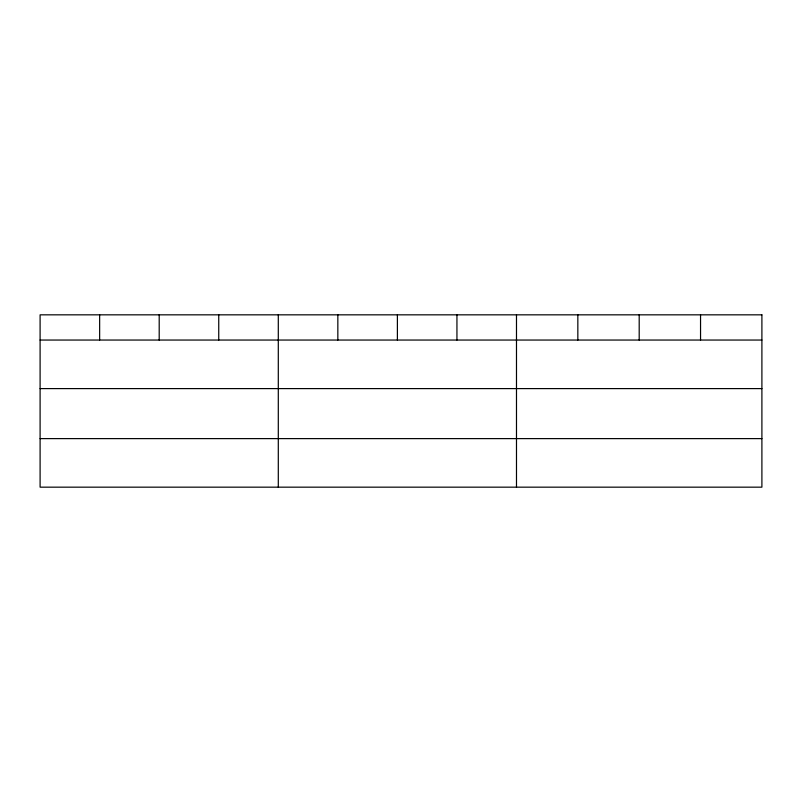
<?xml version="1.0" encoding="UTF-8"?>
<svg xmlns="http://www.w3.org/2000/svg" width="802" height="802" viewBox="0 0 802 802"><rect width="100%" height="100%" fill="white"/><g stroke="black" fill="none" stroke-linecap="round" stroke-linejoin="round"><path stroke-width="1.2" d="M40.1 340.048L761.9 340.048M40.1 388.599L761.9 388.599M40.1 438.614L761.9 438.614M700.547 314.835L700.547 340.048M639.194 314.835L639.194 340.048M577.841 314.835L577.841 340.048M516.488 314.835L516.488 487.165M456.94 314.835L456.94 340.048M397.391 314.835L397.391 340.048M337.842 314.835L337.842 340.048M278.294 314.835L278.294 487.165M218.745 314.835L218.745 340.048M159.197 314.835L159.197 340.048M99.648 314.835L99.648 340.048M761.9 314.835L40.1 314.835L40.1 487.165L761.9 487.165L761.9 314.835"/></g></svg>
